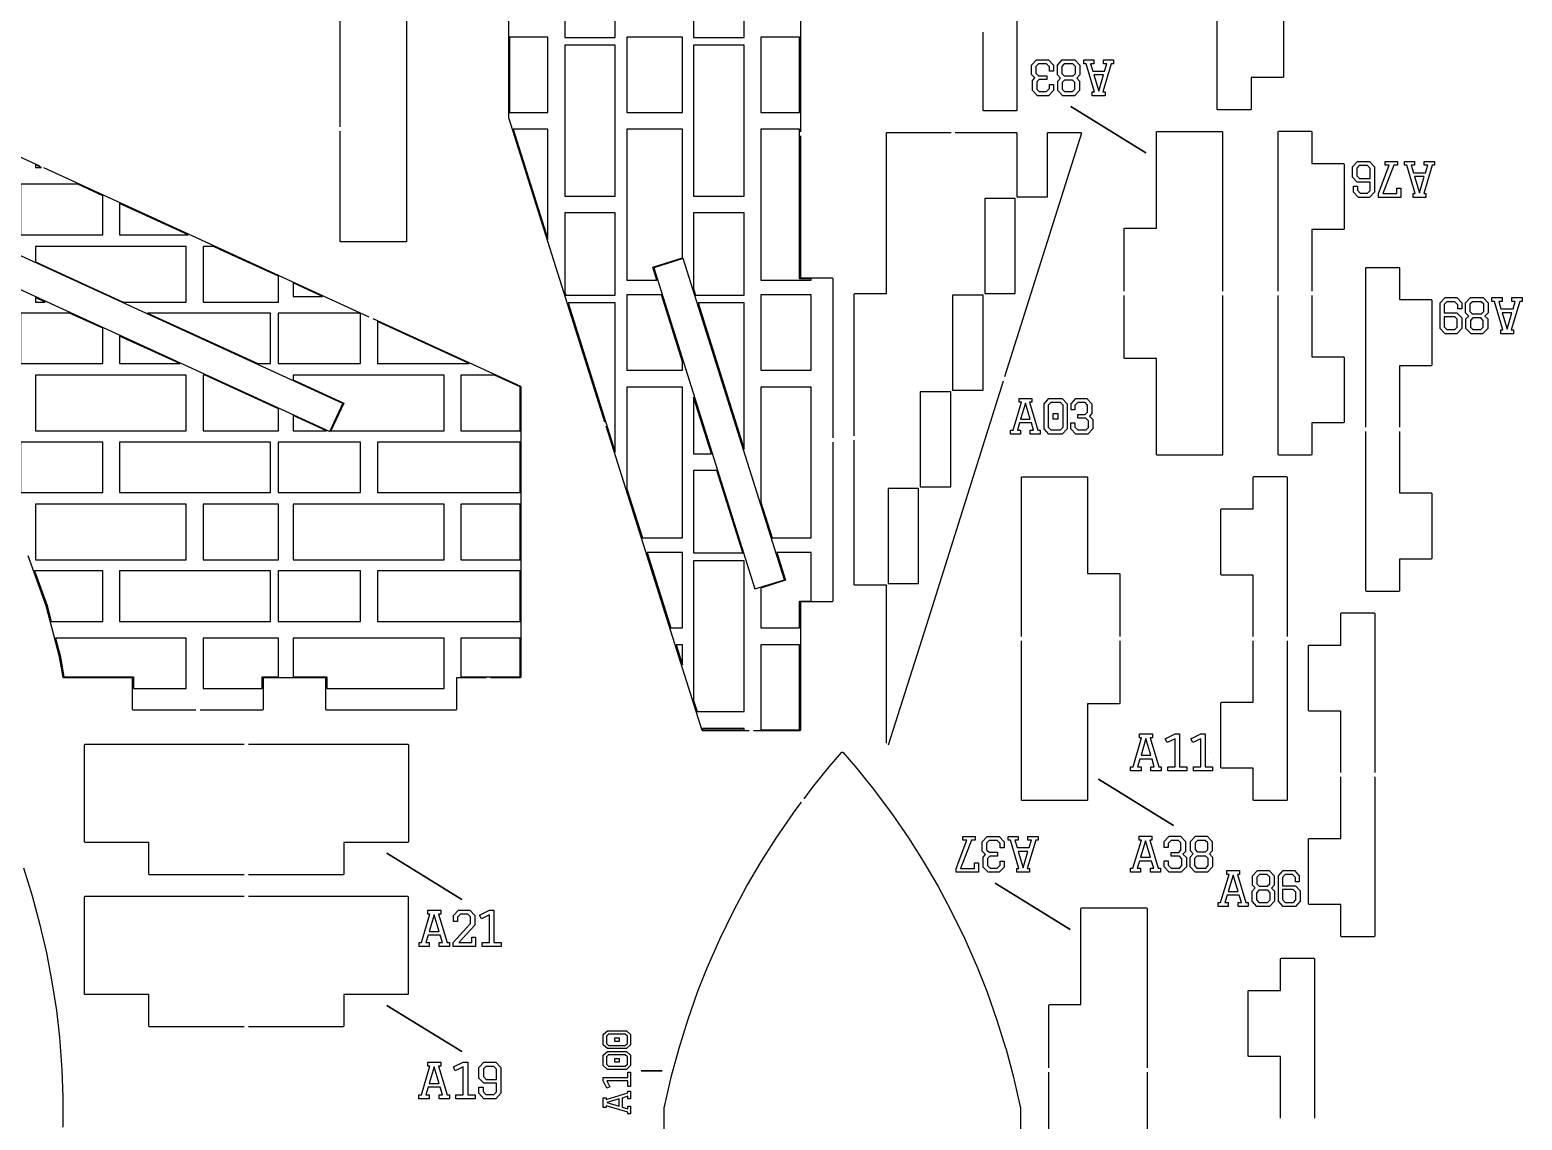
# Model space of a CAD drawing. Header units: metres. Extents: x 0 to 292, y 2 to 599.
# Drawn here: x 147.4 to 286.4, y 219.2 to 320.8 of the extents above; entities that cross this region are included whole.
import ezdxf

# ---------------------------------------------------------------- set-up
doc = ezdxf.new("R2010")
doc.units = ezdxf.units.M

msp = doc.modelspace()

# ---------------------------------------------------------------- linework, layer by layer
at = {"color": 0}
for p, q in [((239.35, 349.09), (239.35, 313.26)), ((182.5, 342.89), (182.5, 301.06)), ((192.03, 312.56), (192.03, 339.38)), ((258, 313.36), (258, 328.19)), ((219.19, 324.5), (219.19, 311.28)), ((264.16, 322.42), (264.16, 316.36)), ((176.34, 311.73), (176.34, 322.01)), ((236.19, 313.26), (236.19, 320.54)), ((131.78, 315.69), (148.32, 308.11)), ((264.11, 316.31), (261.16, 316.31)), ((261.16, 316.31), (261.16, 313.36)), ((264.16, 316.36), (264.11, 316.31)), ((236.24, 313.21), (236.19, 313.26)), ((239.3, 313.21), (236.24, 313.21)), ((239.35, 313.26), (239.3, 313.21)), ((258.05, 313.31), (258, 313.36)), ((261.11, 313.31), (258.05, 313.31)), ((261.16, 313.36), (261.11, 313.31)), ((176.34, 301.06), (176.34, 311.33)), ((200.97, 284.24), (192.03, 312.56)), ((252.34, 311.26), (252.39, 311.31)), ((252.39, 311.31), (258.45, 311.31)), ((258.45, 311.31), (258.5, 311.26)), ((263.66, 311.27), (263.71, 311.32)), ((263.66, 296.44), (263.66, 311.27)), ((263.71, 311.32), (266.77, 311.32)), ((266.77, 311.32), (266.82, 311.27)), ((266.82, 311.27), (266.82, 308.32)), ((219.19, 310.88), (219.19, 297.66)), ((227.19, 311.16), (227.24, 311.21)), ((227.19, 296.21), (227.19, 311.16)), ((227.24, 311.21), (233.21, 311.21)), ((233.61, 311.21), (239.3, 311.21)), ((245.36, 311.14), (238.2, 288.45)), ((239.3, 311.21), (239.35, 311.16)), ((239.35, 311.16), (239.35, 305.21)), ((242.19, 311.16), (242.24, 311.21)), ((242.19, 305.21), (242.19, 311.16)), ((242.24, 311.21), (245.31, 311.21)), ((245.31, 311.21), (245.36, 311.14)), ((252.34, 302.31), (252.34, 311.26)), ((258.5, 311.26), (258.5, 296.43)), ((148.69, 307.94), (165.23, 300.36)), ((266.82, 308.32), (269.77, 308.32)), ((269.77, 308.32), (269.82, 308.27)), ((269.82, 308.27), (269.82, 302.21)), ((236.35, 305.05), (236.35, 296.21)), ((239.19, 305.05), (236.35, 305.05)), ((239.19, 296.21), (239.19, 305.05)), ((239.35, 305.21), (242.19, 305.21)), ((176.57, 285.97), (138.52, 303.41)), ((249.34, 302.26), (249.39, 302.31)), ((249.34, 296.43), (249.34, 302.26)), ((249.39, 302.31), (252.34, 302.31)), ((269.77, 302.16), (266.82, 302.16)), ((266.82, 302.16), (266.82, 296.44)), ((269.82, 302.21), (269.77, 302.16)), ((137.32, 300.8), (175.36, 283.36)), ((165.23, 300.36), (179, 294.05)), ((176.39, 301.01), (176.34, 301.06)), ((182.45, 301.01), (176.39, 301.01)), ((182.5, 301.06), (182.45, 301.01)), ((208.27, 299.46), (205.53, 298.6)), ((217.69, 269.56), (208.27, 299.46)), ((205.53, 298.6), (214.95, 268.7)), ((219.19, 297.66), (222.14, 297.66)), ((222.14, 297.66), (222.19, 297.61)), ((222.19, 297.61), (222.19, 282.78)), ((271.82, 298.59), (271.87, 298.64)), ((271.82, 283.76), (271.82, 298.59)), ((271.87, 298.64), (274.93, 298.64)), ((274.93, 298.64), (274.98, 298.59)), ((274.98, 298.59), (274.98, 295.64)), ((224.19, 296.16), (224.24, 296.21)), ((224.19, 282.97), (224.19, 296.16)), ((224.24, 296.21), (227.19, 296.21)), ((233.35, 296.05), (233.35, 287.21)), ((236.19, 296.05), (233.35, 296.05)), ((236.19, 287.21), (236.19, 296.05)), ((236.35, 296.21), (239.19, 296.21)), ((249.34, 290.2), (249.34, 296.03)), ((258.5, 296.03), (258.5, 281.2)), ((263.66, 281.21), (263.66, 296.04)), ((266.82, 296.04), (266.82, 290.32)), ((274.98, 295.64), (277.93, 295.64)), ((277.93, 295.64), (277.98, 295.59)), ((277.98, 295.59), (277.98, 289.53)), ((179.36, 293.88), (193.13, 287.57)), ((249.39, 290.15), (249.34, 290.2)), ((252.34, 290.15), (249.39, 290.15)), ((252.34, 281.2), (252.34, 290.15)), ((266.82, 290.32), (269.77, 290.32)), ((269.77, 290.32), (269.82, 290.27)), ((269.82, 290.27), (269.82, 284.21)), ((277.93, 289.48), (274.98, 289.48)), ((274.98, 289.48), (274.98, 283.76)), ((277.98, 289.53), (277.93, 289.48)), ((238.07, 288.06), (230.91, 265.37)), ((193.13, 287.57), (193.16, 287.53)), ((193.16, 287.53), (193.16, 260.48)), ((230.35, 287.05), (230.35, 278.21)), ((233.19, 287.05), (230.35, 287.05)), ((233.19, 278.21), (233.19, 287.05)), ((233.35, 287.21), (236.19, 287.21)), ((175.36, 283.36), (176.57, 285.97)), ((210.04, 255.53), (201.1, 283.85)), ((269.77, 284.16), (266.82, 284.16)), ((266.82, 284.16), (266.82, 281.21)), ((269.82, 284.21), (269.77, 284.16)), ((222.19, 282.38), (222.19, 267.55)), ((224.19, 269.1), (224.19, 282.57)), ((271.82, 268.53), (271.82, 283.36)), ((274.98, 283.36), (274.98, 277.64)), ((252.39, 281.15), (252.34, 281.2)), ((258.45, 281.15), (252.39, 281.15)), ((258.5, 281.2), (258.45, 281.15)), ((263.71, 281.16), (263.66, 281.21)), ((266.77, 281.16), (263.71, 281.16)), ((266.82, 281.21), (266.77, 281.16)), ((227.35, 278.05), (227.35, 269.21)), ((230.19, 278.05), (227.35, 278.05)), ((230.19, 269.21), (230.19, 278.05)), ((230.35, 278.21), (233.19, 278.21)), ((239.77, 279.1), (239.82, 279.15)), ((239.77, 264.27), (239.77, 279.1)), ((239.82, 279.15), (245.88, 279.15)), ((245.88, 279.15), (245.93, 279.1)), ((245.93, 279.1), (245.93, 270.15)), ((261.34, 279.11), (261.39, 279.16)), ((261.34, 276.16), (261.34, 279.11)), ((261.39, 279.16), (264.45, 279.16)), ((264.45, 279.16), (264.5, 279.11)), ((264.5, 279.11), (264.5, 264.28)), ((274.98, 277.64), (277.93, 277.64)), ((277.93, 277.64), (277.98, 277.59)), ((277.98, 277.59), (277.98, 271.53)), ((258.34, 276.11), (258.39, 276.16)), ((258.34, 270.05), (258.34, 276.11)), ((258.39, 276.16), (261.34, 276.16)), ((148.96, 267.13), (147.29, 271.78)), ((277.93, 271.48), (274.98, 271.48)), ((274.98, 271.48), (274.98, 268.53)), ((277.98, 271.53), (277.93, 271.48)), ((245.93, 270.15), (248.88, 270.15)), ((248.88, 270.15), (248.93, 270.1)), ((248.93, 270.1), (248.93, 264.27)), ((258.39, 270), (258.34, 270.05)), ((261.34, 270), (258.39, 270)), ((261.34, 264.28), (261.34, 270)), ((214.95, 268.7), (217.69, 269.56)), ((224.24, 269.05), (224.19, 269.1)), ((227.19, 269.05), (224.24, 269.05)), ((227.19, 254.33), (227.19, 269.05)), ((227.35, 269.21), (230.19, 269.21)), ((271.87, 268.48), (271.82, 268.53)), ((274.93, 268.48), (271.87, 268.48)), ((274.98, 268.53), (274.93, 268.48)), ((150.2, 262.37), (148.96, 267.13)), ((222.14, 267.5), (219.19, 267.5)), ((219.19, 267.5), (219.19, 255.55)), ((222.19, 267.55), (222.14, 267.5)), ((269.5, 266.43), (269.55, 266.48)), ((269.5, 263.48), (269.5, 266.43)), ((269.55, 266.48), (272.61, 266.48)), ((272.61, 266.48), (272.66, 266.43)), ((272.66, 266.43), (272.66, 251.6)), ((230.91, 265.37), (227.37, 254.16)), ((239.77, 249.04), (239.77, 263.87)), ((248.93, 263.87), (248.93, 258.04)), ((261.34, 258.16), (261.34, 263.88)), ((264.5, 263.88), (264.5, 249.05)), ((266.5, 263.43), (266.55, 263.48)), ((266.5, 257.37), (266.5, 263.43)), ((266.55, 263.48), (269.5, 263.48)), ((150.52, 260.47), (150.2, 262.37)), ((150.56, 260.43), (150.52, 260.47)), ((157, 260.43), (150.56, 260.43)), ((157, 257.48), (157, 260.43)), ((175, 260.43), (169.16, 260.43)), ((169.16, 260.43), (169.16, 257.48)), ((175, 257.48), (175, 260.43)), ((189.93, 260.43), (187.16, 260.43)), ((187.16, 260.43), (187.16, 257.48)), ((193.11, 260.43), (190.33, 260.43)), ((193.16, 260.48), (193.11, 260.43)), ((157.05, 257.43), (157, 257.48)), ((162.88, 257.43), (157.05, 257.43)), ((169.11, 257.43), (163.28, 257.43)), ((169.16, 257.48), (169.11, 257.43)), ((175.05, 257.43), (175, 257.48)), ((187.11, 257.43), (175.05, 257.43)), ((187.16, 257.48), (187.11, 257.43)), ((248.88, 257.99), (245.93, 257.99)), ((245.93, 257.99), (245.93, 249.04)), ((248.93, 258.04), (248.88, 257.99)), ((258.34, 258.11), (258.39, 258.16)), ((258.34, 252.05), (258.34, 258.11)), ((258.39, 258.16), (261.34, 258.16)), ((266.55, 257.32), (266.5, 257.37)), ((269.5, 257.32), (266.55, 257.32)), ((269.5, 251.6), (269.5, 257.32)), ((210.08, 255.5), (210.04, 255.53)), ((214.41, 255.5), (210.08, 255.5)), ((219.14, 255.5), (214.81, 255.5)), ((219.19, 255.55), (219.14, 255.5)), ((152.52, 254.2), (152.57, 254.25)), ((152.52, 245.14), (152.52, 254.2)), ((152.57, 254.25), (167.4, 254.25)), ((167.8, 254.25), (182.63, 254.25)), ((182.63, 254.25), (182.68, 254.2)), ((182.68, 254.2), (182.68, 245.14)), ((221.87, 252.14), (223.05, 253.5)), ((223.05, 253.5), (223.13, 253.5)), ((223.13, 253.5), (224.31, 252.14)), ((220.31, 250.21), (221.87, 252.14)), ((224.31, 252.14), (225.87, 250.21)), ((258.39, 252), (258.34, 252.05)), ((261.34, 252), (258.39, 252)), ((261.34, 249.05), (261.34, 252)), ((219.53, 249.17), (220.31, 250.21)), ((225.87, 250.21), (227.67, 247.81)), ((269.5, 245.48), (269.5, 251.2)), ((272.66, 251.2), (272.66, 236.37)), ((218.5, 247.81), (219.28, 248.85)), ((239.82, 248.99), (239.77, 249.04)), ((245.88, 248.99), (239.82, 248.99)), ((245.93, 249.04), (245.88, 248.99)), ((261.39, 249), (261.34, 249.05)), ((264.45, 249), (261.39, 249)), ((264.5, 249.05), (264.45, 249)), ((216.93, 245.51), (218.5, 247.8)), ((218.5, 247.8), (218.5, 247.81)), ((227.67, 247.81), (229.24, 245.52)), ((152.57, 245.09), (152.52, 245.14)), ((158.52, 245.09), (152.57, 245.09)), ((158.52, 242.14), (158.52, 245.09)), ((182.63, 245.09), (176.68, 245.09)), ((176.68, 245.09), (176.68, 242.14)), ((182.68, 245.14), (182.63, 245.09)), ((215.56, 243.36), (216.93, 245.51)), ((229.24, 245.52), (229.25, 245.52)), ((229.25, 245.52), (230.62, 243.36)), ((266.5, 245.43), (266.55, 245.48)), ((266.5, 239.37), (266.5, 245.43)), ((266.55, 245.48), (269.5, 245.48)), ((214.18, 241.01), (215.56, 243.36)), ((230.62, 243.36), (232, 241.01)), ((146.83, 242.74), (147.64, 240.14)), ((158.57, 242.09), (158.52, 242.14)), ((167.4, 242.09), (158.57, 242.09)), ((176.63, 242.09), (167.8, 242.09)), ((176.68, 242.14), (176.63, 242.09)), ((212.99, 238.76), (214.18, 241.01)), ((232, 241.01), (233.19, 238.77)), ((147.64, 240.14), (147.65, 240.13)), ((147.65, 240.13), (148.34, 237.56)), ((152.51, 240.04), (152.56, 240.09)), ((152.51, 230.98), (152.51, 240.04)), ((152.56, 240.09), (167.39, 240.09)), ((167.79, 240.09), (182.62, 240.09)), ((182.62, 240.09), (182.67, 240.04)), ((182.67, 240.04), (182.67, 230.98)), ((266.55, 239.32), (266.5, 239.37)), ((269.5, 239.32), (266.55, 239.32)), ((269.5, 236.37), (269.5, 239.32)), ((211.69, 236.1), (212.99, 238.76)), ((233.19, 238.77), (234.48, 236.11)), ((245.31, 238.95), (245.36, 239)), ((245.31, 230), (245.31, 238.95)), ((245.36, 239), (251.42, 239)), ((251.42, 239), (251.47, 238.95)), ((251.47, 238.95), (251.47, 224.12)), ((148.34, 237.56), (148.98, 234.81)), ((269.55, 236.32), (269.5, 236.37)), ((272.61, 236.32), (269.55, 236.32)), ((272.66, 236.37), (272.61, 236.32)), ((210.5, 233.42), (211.69, 236.1)), ((234.48, 236.11), (235.67, 233.42)), ((148.98, 234.81), (149.49, 232.12)), ((263.88, 234.27), (263.93, 234.32)), ((263.88, 231.32), (263.88, 234.27)), ((263.93, 234.32), (266.99, 234.32)), ((266.99, 234.32), (267.04, 234.27)), ((267.04, 234.27), (267.04, 219.44)), ((149.49, 232.12), (149.9, 229.45)), ((209.64, 231.24), (210.5, 233.42)), ((235.67, 233.42), (236.53, 231.24)), ((152.56, 230.93), (152.51, 230.98)), ((158.51, 230.93), (152.56, 230.93)), ((158.51, 227.98), (158.51, 230.93)), ((182.62, 230.93), (176.67, 230.93)), ((176.67, 230.93), (176.67, 227.98)), ((182.67, 230.98), (182.62, 230.93)), ((208.69, 228.55), (209.64, 231.24)), ((236.53, 231.24), (237.48, 228.56)), ((260.88, 231.27), (260.93, 231.32)), ((260.88, 225.21), (260.88, 231.27)), ((260.93, 231.32), (263.88, 231.32)), ((149.9, 229.45), (149.9, 229.44)), ((149.9, 229.44), (150.18, 226.97)), ((242.31, 229.95), (242.36, 230)), ((242.31, 224.12), (242.31, 229.95)), ((242.36, 230), (245.31, 230)), ((158.56, 227.93), (158.51, 227.98)), ((167.39, 227.93), (158.56, 227.93)), ((176.62, 227.93), (167.79, 227.93)), ((176.67, 227.98), (176.62, 227.93)), ((207.88, 225.94), (208.69, 228.55)), ((237.48, 228.56), (238.29, 225.96)), ((150.18, 226.97), (150.41, 223.92)), ((207.19, 223.37), (207.88, 225.94)), ((238.29, 225.96), (238.3, 225.95)), ((238.3, 225.95), (238.99, 223.38)), ((260.93, 225.16), (260.88, 225.21)), ((263.88, 225.16), (260.93, 225.16)), ((263.88, 219.44), (263.88, 225.16)), ((150.41, 223.92), (150.51, 221.39)), ((206.55, 220.62), (207.19, 223.37)), ((238.99, 223.38), (239.63, 220.63)), ((242.31, 217.89), (242.31, 223.72)), ((251.47, 223.72), (251.47, 208.89)), ((150.51, 221.39), (150.51, 218.6)), ((206.51, 220.41), (206.55, 220.62)), ((206.51, 206), (206.51, 220.41)), ((239.63, 220.63), (239.67, 220.42)), ((239.67, 220.42), (239.67, 206.01))]:
    msp.add_line(p, q, dxfattribs=at)
at = {"color": 1}
for p, q in [((240.71, 317.48), (241.17, 317.97)), ((240.71, 316.6), (240.71, 317.48)), ((241.34, 317.59), (241.12, 317.35)), ((241.12, 317.35), (241.12, 316.73)), ((241.17, 317.97), (242.29, 317.97)), ((242.11, 317.59), (241.34, 317.59)), ((242.38, 317.31), (242.11, 317.59)), ((242.29, 317.97), (242.75, 317.48)), ((242.38, 316.92), (242.38, 317.31)), ((242.75, 316.92), (242.38, 316.92)), ((242.75, 317.48), (242.75, 316.92)), ((243.11, 317.48), (243.57, 317.97)), ((243.11, 316.56), (243.11, 317.48)), ((243.75, 317.59), (243.52, 317.35)), ((243.52, 317.35), (243.52, 316.69)), ((243.57, 317.97), (244.74, 317.97)), ((244.56, 317.59), (243.75, 317.59)), ((244.79, 317.35), (244.56, 317.59)), ((244.74, 317.97), (245.2, 317.48)), ((244.79, 316.69), (244.79, 317.35)), ((245.2, 317.48), (245.2, 316.56)), ((245.56, 317.61), (245.56, 317.97)), ((245.56, 317.97), (246.5, 317.97)), ((245.78, 317.61), (245.56, 317.61)), ((246.56, 314.99), (245.78, 317.61)), ((246.5, 317.61), (246.19, 317.61)), ((246.19, 317.61), (246.4, 316.93)), ((246.4, 316.93), (247.51, 316.93)), ((246.5, 317.97), (246.5, 317.61)), ((248.13, 317.61), (247.34, 314.99)), ((247.41, 317.61), (247.41, 317.97)), ((247.41, 317.97), (248.35, 317.97)), ((247.72, 317.61), (247.41, 317.61)), ((247.51, 316.93), (247.72, 317.61)), ((248.35, 317.61), (248.13, 317.61)), ((248.35, 317.97), (248.35, 317.61)), ((241.02, 316.28), (240.71, 316.6)), ((240.79, 316.04), (241.02, 316.28)), ((240.79, 315.12), (240.79, 316.04)), ((241.12, 316.73), (241.36, 316.49)), ((241.41, 316.13), (241.2, 315.91)), ((241.2, 315.91), (241.2, 315.25)), ((241.36, 316.49), (242.12, 316.49)), ((242.12, 316.13), (241.41, 316.13)), ((242.12, 316.49), (242.12, 316.13)), ((242.38, 315.29), (242.38, 315.68)), ((242.38, 315.68), (242.75, 315.68)), ((242.75, 315.68), (242.75, 315.12)), ((243.4, 316.26), (243.11, 316.56)), ((243.15, 315.99), (243.4, 316.26)), ((243.15, 315.12), (243.15, 315.99)), ((243.52, 316.69), (243.73, 316.47)), ((243.78, 316.09), (243.56, 315.86)), ((243.56, 315.86), (243.56, 315.25)), ((243.73, 316.47), (244.58, 316.47)), ((244.53, 316.09), (243.78, 316.09)), ((244.75, 315.86), (244.53, 316.09)), ((244.58, 316.47), (244.79, 316.69)), ((244.75, 315.25), (244.75, 315.86)), ((245.2, 316.56), (244.91, 316.25)), ((244.91, 316.25), (245.16, 315.99)), ((245.16, 315.99), (245.16, 315.12)), ((247.41, 316.57), (246.5, 316.57)), ((246.5, 316.57), (246.96, 315.05)), ((246.96, 315.05), (247.41, 316.57)), ((241.25, 314.63), (240.79, 315.12)), ((241.2, 315.25), (241.43, 315.01)), ((242.29, 314.63), (241.25, 314.63)), ((241.43, 315.01), (242.11, 315.01)), ((242.11, 315.01), (242.38, 315.29)), ((242.75, 315.12), (242.29, 314.63)), ((243.61, 314.63), (243.15, 315.12)), ((243.56, 315.25), (243.79, 315.01)), ((244.7, 314.63), (243.61, 314.63)), ((243.79, 315.01), (244.52, 315.01)), ((244.52, 315.01), (244.75, 315.25)), ((245.16, 315.12), (244.7, 314.63)), ((246.36, 314.99), (246.56, 314.99)), ((246.36, 314.63), (246.36, 314.99)), ((247.55, 314.63), (246.36, 314.63)), ((247.34, 314.99), (247.55, 314.99)), ((247.55, 314.99), (247.55, 314.63)), ((251.34, 309.31), (244.35, 313.63)), ((244.35, 313.63), (251.34, 309.31)), ((270.59, 308.01), (271.05, 308.5)), ((271.05, 308.5), (272.18, 308.5)), ((272.18, 308.5), (272.64, 308.01)), ((273.64, 308.15), (273.64, 308.5)), ((273.64, 308.5), (274.77, 308.5)), ((274.77, 308.5), (274.77, 308.15)), ((275.43, 308.15), (275.43, 308.5)), ((275.43, 308.5), (276.38, 308.5)), ((276.38, 308.5), (276.38, 308.15)), ((277.28, 308.15), (277.28, 308.5)), ((277.28, 308.5), (278.23, 308.5)), ((278.23, 308.5), (278.23, 308.15)), ((270.59, 307.04), (270.59, 308.01)), ((271.22, 308.12), (271, 307.88)), ((271, 307.88), (271, 307.17)), ((271, 307.17), (271.24, 306.93)), ((272, 308.12), (271.22, 308.12)), ((272.25, 307.86), (272, 308.12)), ((272.25, 306.93), (272.25, 307.86)), ((272.64, 308.01), (272.64, 305.65)), ((273, 305.51), (274.01, 308.15)), ((274.43, 308.15), (273.42, 305.51)), ((274.01, 308.15), (273.64, 308.15)), ((274.77, 308.15), (274.43, 308.15)), ((275.66, 308.15), (275.43, 308.15)), ((276.44, 305.51), (275.66, 308.15)), ((276.38, 308.15), (276.07, 308.15)), ((276.07, 308.15), (276.27, 307.46)), ((276.27, 307.46), (277.39, 307.46)), ((277.28, 307.1), (276.38, 307.1)), ((276.38, 307.1), (276.83, 305.58)), ((276.83, 305.58), (277.28, 307.1)), ((278.01, 308.15), (277.22, 305.51)), ((277.6, 308.15), (277.28, 308.15)), ((277.39, 307.46), (277.6, 308.15)), ((278.23, 308.15), (278.01, 308.15)), ((271.04, 306.57), (270.59, 307.04)), ((270.68, 305.65), (270.68, 306.21)), ((270.68, 306.21), (271.05, 306.21)), ((270.82, 306.83), (270.82, 306.83)), ((270.82, 306.83), (270.82, 306.83)), ((272.25, 306.57), (271.04, 306.57)), ((271.05, 306.21), (271.05, 305.82)), ((271.05, 305.82), (271.31, 305.54)), ((271.24, 306.93), (272.25, 306.93)), ((272, 305.54), (272.25, 305.8)), ((272.25, 305.8), (272.25, 306.57)), ((274.72, 305.51), (274.72, 306.03)), ((274.72, 306.03), (275.08, 306.03)), ((275.08, 306.03), (275.08, 305.16)), ((271.14, 305.16), (270.68, 305.65)), ((272.18, 305.16), (271.14, 305.16)), ((271.31, 305.54), (272, 305.54)), ((272.64, 305.65), (272.18, 305.16)), ((273, 305.16), (273, 305.51)), ((275.08, 305.16), (273, 305.16)), ((273.42, 305.51), (274.72, 305.51)), ((276.24, 305.51), (276.44, 305.51)), ((276.24, 305.16), (276.24, 305.51)), ((277.43, 305.16), (276.24, 305.16)), ((277.22, 305.51), (277.43, 305.51)), ((277.43, 305.51), (277.43, 305.16)), ((278.75, 295.34), (279.21, 295.83)), ((278.75, 292.96), (278.75, 295.34)), ((279.39, 295.44), (279.14, 295.18)), ((279.14, 295.18), (279.14, 294.41)), ((279.21, 295.83), (280.3, 295.83)), ((280.12, 295.44), (279.39, 295.44)), ((280.39, 295.17), (280.12, 295.44)), ((280.3, 295.83), (280.76, 295.34)), ((280.39, 294.77), (280.39, 295.17)), ((280.76, 294.77), (280.39, 294.77)), ((280.76, 295.34), (280.76, 294.77)), ((281.12, 295.34), (281.59, 295.83)), ((281.12, 294.41), (281.12, 295.34)), ((281.76, 295.44), (281.53, 295.21)), ((281.53, 295.21), (281.53, 294.54)), ((281.59, 295.83), (282.76, 295.83)), ((282.58, 295.44), (281.76, 295.44)), ((282.81, 295.21), (282.58, 295.44)), ((282.76, 295.83), (283.22, 295.34)), ((282.81, 294.54), (282.81, 295.21)), ((283.22, 295.34), (283.22, 294.41)), ((283.58, 295.47), (283.58, 295.83)), ((283.58, 295.83), (284.53, 295.83)), ((283.81, 295.47), (283.58, 295.47)), ((284.59, 292.83), (283.81, 295.47)), ((284.53, 295.47), (284.22, 295.47)), ((284.22, 295.47), (284.42, 294.78)), ((284.42, 294.78), (285.55, 294.78)), ((284.53, 295.83), (284.53, 295.47)), ((286.17, 295.47), (285.38, 292.83)), ((285.44, 295.47), (285.44, 295.83)), ((285.44, 295.83), (286.39, 295.83)), ((285.75, 295.47), (285.44, 295.47)), ((285.55, 294.78), (285.75, 295.47)), ((286.39, 295.47), (286.17, 295.47)), ((286.39, 295.83), (286.39, 295.47)), ((278.98, 294.15), (278.98, 294.15)), ((278.98, 294.15), (278.98, 294.15)), ((279.14, 294.41), (280.31, 294.41)), ((280.11, 294.05), (279.14, 294.05)), ((279.14, 294.05), (279.14, 293.12)), ((280.35, 293.81), (280.11, 294.05)), ((280.31, 294.41), (280.76, 293.94)), ((280.35, 293.09), (280.35, 293.81)), ((280.76, 293.94), (280.76, 292.96)), ((281.41, 294.11), (281.12, 294.41)), ((281.16, 293.84), (281.41, 294.11)), ((281.16, 292.96), (281.16, 293.84)), ((281.53, 294.54), (281.75, 294.32)), ((281.79, 293.94), (281.57, 293.71)), ((281.57, 293.71), (281.57, 293.09)), ((281.75, 294.32), (282.6, 294.32)), ((282.55, 293.94), (281.79, 293.94)), ((282.77, 293.71), (282.55, 293.94)), ((282.6, 294.32), (282.81, 294.54)), ((282.77, 293.09), (282.77, 293.71)), ((283.22, 294.41), (282.93, 294.1)), ((282.93, 294.1), (283.18, 293.84)), ((283.18, 293.84), (283.18, 292.96)), ((285.44, 294.42), (284.53, 294.42)), ((284.53, 294.42), (284.99, 292.9)), ((284.99, 292.9), (285.44, 294.42)), ((279.21, 292.47), (278.75, 292.96)), ((279.14, 293.12), (279.39, 292.86)), ((280.3, 292.47), (279.21, 292.47)), ((279.39, 292.86), (280.12, 292.86)), ((280.12, 292.86), (280.35, 293.09)), ((280.76, 292.96), (280.3, 292.47)), ((281.63, 292.47), (281.16, 292.96)), ((281.57, 293.09), (281.81, 292.86)), ((282.71, 292.47), (281.63, 292.47)), ((281.81, 292.86), (282.54, 292.86)), ((282.54, 292.86), (282.77, 293.09)), ((283.18, 292.96), (282.71, 292.47)), ((284.39, 292.83), (284.59, 292.83)), ((284.39, 292.47), (284.39, 292.83)), ((285.58, 292.47), (284.39, 292.47)), ((285.38, 292.83), (285.58, 292.83)), ((285.58, 292.83), (285.58, 292.47)), ((239.55, 286.08), (239.55, 286.43)), ((239.55, 286.43), (240.73, 286.43)), ((240.73, 286.43), (240.73, 286.08)), ((241.87, 285.95), (242.33, 286.43)), ((242.33, 286.43), (243.57, 286.43)), ((243.57, 286.43), (244.03, 285.95)), ((244.39, 285.95), (244.84, 286.43)), ((244.84, 286.43), (245.87, 286.43)), ((245.87, 286.43), (246.32, 285.95)), ((238.98, 283.48), (239.76, 286.08)), ((239.76, 286.08), (239.55, 286.08)), ((240.14, 286.01), (239.69, 284.51)), ((240.59, 284.51), (240.14, 286.01)), ((240.73, 286.08), (240.53, 286.08)), ((240.53, 286.08), (241.3, 283.48)), ((241.87, 283.61), (241.87, 285.95)), ((242.51, 286.05), (242.26, 285.8)), ((242.26, 285.8), (242.26, 283.76)), ((243.4, 286.05), (242.51, 286.05)), ((242.73, 284.52), (242.73, 285.04)), ((242.73, 285.04), (243.17, 285.04)), ((243.17, 285.04), (243.17, 284.52)), ((243.65, 285.8), (243.4, 286.05)), ((243.65, 283.76), (243.65, 285.8)), ((244.03, 285.95), (244.03, 283.61)), ((244.39, 285.39), (244.39, 285.95)), ((244.75, 285.39), (244.39, 285.39)), ((245.02, 286.05), (244.75, 285.78)), ((244.75, 285.78), (244.75, 285.39)), ((245.01, 284.6), (245.01, 284.95)), ((245.01, 284.95), (245.71, 284.95)), ((245.69, 286.05), (245.02, 286.05)), ((245.92, 285.82), (245.69, 286.05)), ((245.71, 284.95), (245.92, 285.16)), ((245.92, 285.16), (245.92, 285.82)), ((246.32, 285.04), (246.1, 284.8)), ((246.32, 285.95), (246.32, 285.04)), ((238.04, 284.78), (238.04, 284.78)), ((238.04, 284.78), (238.04, 284.78)), ((238.76, 283.13), (238.76, 283.48)), ((238.76, 283.48), (238.98, 283.48)), ((239.59, 284.16), (239.39, 283.48)), ((239.39, 283.48), (239.69, 283.48)), ((240.69, 284.16), (239.59, 284.16)), ((239.69, 284.51), (240.59, 284.51)), ((239.69, 283.48), (239.69, 283.13)), ((240.59, 283.13), (240.59, 283.48)), ((240.59, 283.48), (240.9, 283.48)), ((240.9, 283.48), (240.69, 284.16)), ((241.3, 283.48), (241.52, 283.48)), ((241.52, 283.48), (241.52, 283.13)), ((242.33, 283.13), (241.87, 283.61)), ((242.26, 283.76), (242.5, 283.51)), ((242.5, 283.51), (243.4, 283.51)), ((243.17, 284.52), (242.73, 284.52)), ((243.4, 283.51), (243.65, 283.76)), ((244.03, 283.61), (243.57, 283.13)), ((244.38, 283.61), (244.38, 284.17)), ((244.38, 284.17), (244.75, 284.17)), ((244.84, 283.13), (244.38, 283.61)), ((244.75, 284.17), (244.75, 283.78)), ((244.75, 283.78), (245.02, 283.51)), ((245.76, 284.6), (245.01, 284.6)), ((245.02, 283.51), (245.78, 283.51)), ((246, 284.35), (245.76, 284.6)), ((245.78, 283.51), (246, 283.74)), ((246.41, 283.61), (245.95, 283.13)), ((246, 283.74), (246, 284.35)), ((246.1, 284.8), (246.41, 284.48)), ((246.41, 284.48), (246.41, 283.61)), ((239.69, 283.13), (238.76, 283.13)), ((241.52, 283.13), (240.59, 283.13)), ((243.57, 283.13), (242.33, 283.13)), ((245.95, 283.13), (244.84, 283.13)), ((250.16, 252.15), (250.96, 254.83)), ((250.75, 254.83), (250.75, 255.2)), ((250.75, 255.2), (251.97, 255.2)), ((250.96, 254.83), (250.75, 254.83)), ((251.36, 254.77), (250.9, 253.21)), ((251.82, 253.21), (251.36, 254.77)), ((251.97, 254.83), (251.76, 254.83)), ((251.76, 254.83), (252.56, 252.15)), ((251.97, 255.2), (251.97, 254.83)), ((253.15, 254.74), (254.07, 255.2)), ((253.33, 254.39), (253.15, 254.74)), ((254.07, 254.76), (253.33, 254.39)), ((254.07, 255.2), (254.49, 255.2)), ((254.07, 252.15), (254.07, 254.76)), ((254.49, 255.2), (254.49, 252.15)), ((255.54, 254.74), (256.46, 255.2)), ((255.72, 254.39), (255.54, 254.74)), ((256.46, 254.76), (255.72, 254.39)), ((256.46, 255.2), (256.88, 255.2)), ((256.46, 252.15), (256.46, 254.76)), ((256.88, 255.2), (256.88, 252.15)), ((250.9, 253.21), (251.82, 253.21)), ((257.34, 253.49), (257.34, 253.49)), ((257.34, 253.49), (257.34, 253.49)), ((249.93, 251.78), (249.93, 252.15)), ((249.93, 252.15), (250.16, 252.15)), ((250.9, 251.78), (249.93, 251.78)), ((250.79, 252.85), (250.58, 252.15)), ((250.58, 252.15), (250.9, 252.15)), ((251.93, 252.85), (250.79, 252.85)), ((250.9, 252.15), (250.9, 251.78)), ((251.82, 251.78), (251.82, 252.15)), ((251.82, 252.15), (252.14, 252.15)), ((252.79, 251.78), (251.82, 251.78)), ((252.14, 252.15), (251.93, 252.85)), ((252.56, 252.15), (252.79, 252.15)), ((252.79, 252.15), (252.79, 251.78)), ((253.39, 251.78), (253.39, 252.15)), ((253.39, 252.15), (254.07, 252.15)), ((255.18, 251.78), (253.39, 251.78)), ((254.49, 252.15), (255.18, 252.15)), ((255.18, 252.15), (255.18, 251.78)), ((255.78, 251.78), (255.78, 252.15)), ((255.78, 252.15), (256.46, 252.15)), ((257.57, 251.78), (255.78, 251.78)), ((256.88, 252.15), (257.57, 252.15)), ((257.57, 252.15), (257.57, 251.78)), ((246.93, 250.99), (253.92, 246.67)), ((253.92, 246.67), (246.93, 250.99)), ((233.68, 242.67), (234.69, 245.31)), ((235.11, 245.31), (234.1, 242.67)), ((234.32, 245.31), (234.32, 245.66)), ((234.32, 245.66), (235.45, 245.66)), ((234.69, 245.31), (234.32, 245.31)), ((235.45, 245.31), (235.11, 245.31)), ((235.45, 245.66), (235.45, 245.31)), ((236.11, 245.17), (236.58, 245.66)), ((236.11, 244.29), (236.11, 245.17)), ((236.75, 245.28), (236.52, 245.04)), ((236.52, 245.04), (236.52, 244.42)), ((236.58, 245.66), (237.7, 245.66)), ((237.52, 245.28), (236.75, 245.28)), ((237.8, 245), (237.52, 245.28)), ((237.7, 245.66), (238.17, 245.17)), ((237.8, 244.61), (237.8, 245)), ((238.17, 244.61), (237.8, 244.61)), ((238.17, 245.17), (238.17, 244.61)), ((238.52, 245.31), (238.52, 245.66)), ((238.52, 245.66), (239.47, 245.66)), ((238.75, 245.31), (238.52, 245.31)), ((239.53, 242.67), (238.75, 245.31)), ((239.47, 245.31), (239.16, 245.31)), ((239.16, 245.31), (239.36, 244.62)), ((239.36, 244.62), (240.48, 244.62)), ((239.47, 245.66), (239.47, 245.31)), ((241.1, 245.31), (240.31, 242.67)), ((240.37, 245.31), (240.37, 245.66)), ((240.37, 245.66), (241.32, 245.66)), ((240.69, 245.31), (240.37, 245.31)), ((240.48, 244.62), (240.69, 245.31)), ((241.32, 245.31), (241.1, 245.31)), ((241.32, 245.66), (241.32, 245.31)), ((250.14, 242.69), (250.93, 245.31)), ((250.72, 245.31), (250.72, 245.67)), ((250.72, 245.67), (251.91, 245.67)), ((250.93, 245.31), (250.72, 245.31)), ((251.31, 245.25), (250.86, 243.73)), ((251.77, 243.73), (251.31, 245.25)), ((251.91, 245.31), (251.71, 245.31)), ((251.71, 245.31), (252.49, 242.69)), ((251.91, 245.67), (251.91, 245.31)), ((253.07, 245.18), (253.53, 245.67)), ((253.07, 244.62), (253.07, 245.18)), ((253.44, 244.62), (253.07, 244.62)), ((253.71, 245.29), (253.44, 245.01)), ((253.44, 245.01), (253.44, 244.62)), ((253.53, 245.67), (254.57, 245.67)), ((254.39, 245.29), (253.71, 245.29)), ((254.62, 245.05), (254.39, 245.29)), ((254.57, 245.67), (255.03, 245.18)), ((254.62, 244.39), (254.62, 245.05)), ((255.03, 245.18), (255.03, 244.26)), ((255.52, 245.18), (255.98, 245.67)), ((255.52, 244.31), (255.52, 245.18)), ((256.16, 245.29), (255.93, 245.05)), ((255.93, 245.05), (255.93, 244.44)), ((255.98, 245.67), (257.06, 245.67)), ((256.88, 245.29), (256.16, 245.29)), ((257.11, 245.05), (256.88, 245.29)), ((257.06, 245.67), (257.52, 245.18)), ((257.11, 244.44), (257.11, 245.05)), ((257.52, 245.18), (257.52, 244.31)), ((180.68, 244.09), (187.67, 239.79)), ((187.67, 239.79), (180.68, 244.09)), ((235.4, 242.67), (235.4, 243.19)), ((235.4, 243.19), (235.76, 243.19)), ((235.76, 243.19), (235.76, 242.32)), ((236.43, 243.97), (236.11, 244.29)), ((236.2, 243.73), (236.43, 243.97)), ((236.2, 242.81), (236.2, 243.73)), ((236.52, 244.42), (236.76, 244.18)), ((236.82, 243.82), (236.61, 243.6)), ((236.61, 243.6), (236.61, 242.94)), ((236.76, 244.18), (237.53, 244.18)), ((237.53, 243.82), (236.82, 243.82)), ((237.53, 244.18), (237.53, 243.82)), ((237.79, 242.98), (237.79, 243.37)), ((237.79, 243.37), (238.16, 243.37)), ((238.16, 243.37), (238.16, 242.81)), ((240.37, 244.26), (239.47, 244.26)), ((239.47, 244.26), (239.92, 242.74)), ((239.92, 242.74), (240.37, 244.26)), ((250.76, 243.37), (250.55, 242.69)), ((251.87, 243.37), (250.76, 243.37)), ((250.86, 243.73), (251.77, 243.73)), ((252.08, 242.69), (251.87, 243.37)), ((253.07, 242.82), (253.07, 243.38)), ((253.07, 243.38), (253.44, 243.38)), ((253.44, 243.38), (253.44, 242.99)), ((253.7, 243.81), (253.7, 244.17)), ((253.7, 244.17), (254.41, 244.17)), ((254.47, 243.81), (253.7, 243.81)), ((254.41, 244.17), (254.62, 244.39)), ((254.71, 243.57), (254.47, 243.81)), ((254.71, 242.95), (254.71, 243.57)), ((255.03, 244.26), (254.8, 244.02)), ((254.8, 244.02), (255.12, 243.7)), ((255.12, 243.7), (255.12, 242.82)), ((255.47, 243.74), (255.76, 244.05)), ((255.47, 242.82), (255.47, 243.74)), ((255.76, 244.05), (255.52, 244.31)), ((256.09, 243.83), (255.88, 243.61)), ((255.88, 243.61), (255.88, 242.95)), ((255.93, 244.44), (256.14, 244.21)), ((256.94, 243.83), (256.09, 243.83)), ((256.14, 244.21), (256.9, 244.21)), ((256.9, 244.21), (257.11, 244.44)), ((257.15, 243.61), (256.94, 243.83)), ((257.15, 242.95), (257.15, 243.61)), ((257.52, 244.31), (257.27, 244.04)), ((257.27, 244.04), (257.56, 243.74)), ((257.56, 243.74), (257.56, 242.82)), ((233.68, 242.32), (233.68, 242.67)), ((235.76, 242.32), (233.68, 242.32)), ((234.1, 242.67), (235.4, 242.67)), ((236.66, 242.32), (236.2, 242.81)), ((236.61, 242.94), (236.84, 242.7)), ((237.7, 242.32), (236.66, 242.32)), ((236.84, 242.7), (237.52, 242.7)), ((237.52, 242.7), (237.79, 242.98)), ((238.16, 242.81), (237.7, 242.32)), ((239.33, 242.67), (239.53, 242.67)), ((239.33, 242.32), (239.33, 242.67)), ((240.52, 242.32), (239.33, 242.32)), ((240.31, 242.67), (240.52, 242.67)), ((240.52, 242.67), (240.52, 242.32)), ((249.92, 242.33), (249.92, 242.69)), ((249.92, 242.69), (250.14, 242.69)), ((250.86, 242.33), (249.92, 242.33)), ((250.55, 242.69), (250.86, 242.69)), ((250.86, 242.69), (250.86, 242.33)), ((251.77, 242.33), (251.77, 242.69)), ((251.77, 242.69), (252.08, 242.69)), ((252.71, 242.33), (251.77, 242.33)), ((252.49, 242.69), (252.71, 242.69)), ((252.71, 242.69), (252.71, 242.33)), ((253.53, 242.33), (253.07, 242.82)), ((253.44, 242.99), (253.71, 242.71)), ((254.65, 242.33), (253.53, 242.33)), ((253.71, 242.71), (254.48, 242.71)), ((254.48, 242.71), (254.71, 242.95)), ((255.12, 242.82), (254.65, 242.33)), ((255.93, 242.33), (255.47, 242.82)), ((255.88, 242.95), (256.11, 242.71)), ((257.1, 242.33), (255.93, 242.33)), ((256.11, 242.71), (256.93, 242.71)), ((256.93, 242.71), (257.15, 242.95)), ((257.56, 242.82), (257.1, 242.33)), ((258.31, 239.5), (259.1, 242.12)), ((258.89, 242.12), (258.89, 242.48)), ((258.89, 242.48), (260.08, 242.48)), ((259.1, 242.12), (258.89, 242.12)), ((259.48, 242.06), (259.03, 240.54)), ((259.94, 240.54), (259.48, 242.06)), ((260.08, 242.12), (259.88, 242.12)), ((259.88, 242.12), (260.66, 239.5)), ((260.08, 242.48), (260.08, 242.12)), ((261.28, 241.99), (261.74, 242.48)), ((261.28, 241.12), (261.28, 241.99)), ((261.92, 242.1), (261.69, 241.86)), ((261.69, 241.86), (261.69, 241.25)), ((261.74, 242.48), (262.83, 242.48)), ((262.65, 242.1), (261.92, 242.1)), ((262.88, 241.86), (262.65, 242.1)), ((262.83, 242.48), (263.29, 241.99)), ((262.88, 241.25), (262.88, 241.86)), ((263.29, 241.99), (263.29, 241.12)), ((263.69, 241.99), (264.15, 242.48)), ((263.69, 239.63), (263.69, 241.99)), ((264.33, 242.1), (264.07, 241.84)), ((264.07, 241.84), (264.07, 241.07)), ((264.15, 242.48), (265.18, 242.48)), ((265.01, 242.1), (264.33, 242.1)), ((265.28, 241.82), (265.01, 242.1)), ((265.18, 242.48), (265.64, 241.99)), ((265.28, 241.43), (265.28, 241.82)), ((265.64, 241.99), (265.64, 241.43)), ((244.31, 237), (237.32, 241.32)), ((237.32, 241.32), (244.31, 237)), ((259.03, 240.54), (259.94, 240.54)), ((261.24, 240.55), (261.53, 240.86)), ((261.24, 239.63), (261.24, 240.55)), ((261.53, 240.86), (261.28, 241.12)), ((261.86, 240.64), (261.65, 240.42)), ((261.65, 240.42), (261.65, 239.76)), ((261.69, 241.25), (261.91, 241.02)), ((262.71, 240.64), (261.86, 240.64)), ((261.91, 241.02), (262.66, 241.02)), ((262.66, 241.02), (262.88, 241.25)), ((262.92, 240.42), (262.71, 240.64)), ((262.92, 239.76), (262.92, 240.42)), ((263.29, 241.12), (263.04, 240.85)), ((263.04, 240.85), (263.33, 240.55)), ((263.33, 240.55), (263.33, 239.63)), ((264.07, 241.07), (265.28, 241.07)), ((264.07, 240.71), (264.07, 239.78)), ((265.08, 240.71), (264.07, 240.71)), ((265.32, 240.47), (265.08, 240.71)), ((265.64, 241.43), (265.28, 241.43)), ((265.28, 241.07), (265.73, 240.6)), ((265.32, 239.76), (265.32, 240.47)), ((265.5, 240.81), (265.5, 240.81)), ((265.5, 240.81), (265.5, 240.81)), ((265.73, 240.6), (265.73, 239.63)), ((258.09, 239.14), (258.09, 239.5)), ((258.09, 239.5), (258.31, 239.5)), ((259.03, 239.14), (258.09, 239.14)), ((258.93, 240.18), (258.72, 239.5)), ((258.72, 239.5), (259.03, 239.5)), ((260.04, 240.18), (258.93, 240.18)), ((259.03, 239.5), (259.03, 239.14)), ((259.94, 239.14), (259.94, 239.5)), ((259.94, 239.5), (260.25, 239.5)), ((260.88, 239.14), (259.94, 239.14)), ((260.25, 239.5), (260.04, 240.18)), ((260.66, 239.5), (260.88, 239.5)), ((260.88, 239.5), (260.88, 239.14)), ((261.7, 239.14), (261.24, 239.63)), ((261.65, 239.76), (261.88, 239.52)), ((262.87, 239.14), (261.7, 239.14)), ((261.88, 239.52), (262.69, 239.52)), ((262.69, 239.52), (262.92, 239.76)), ((263.33, 239.63), (262.87, 239.14)), ((264.15, 239.14), (263.69, 239.63)), ((264.07, 239.78), (264.33, 239.52)), ((265.27, 239.14), (264.15, 239.14)), ((264.33, 239.52), (265.1, 239.52)), ((265.1, 239.52), (265.32, 239.76)), ((265.73, 239.63), (265.27, 239.14)), ((183.9, 235.77), (184.69, 238.43)), ((184.48, 238.43), (184.48, 238.79)), ((184.48, 238.79), (185.69, 238.79)), ((184.69, 238.43), (184.48, 238.43)), ((185.08, 238.36), (184.63, 236.82)), ((185.54, 236.82), (185.08, 238.36)), ((185.69, 238.43), (185.48, 238.43)), ((185.48, 238.43), (186.28, 235.77)), ((185.69, 238.79), (185.69, 238.43)), ((186.89, 238.3), (187.36, 238.79)), ((186.89, 237.73), (186.89, 238.3)), ((187.26, 237.73), (186.89, 237.73)), ((187.53, 238.41), (187.26, 238.13)), ((187.26, 238.13), (187.26, 237.73)), ((187.36, 238.79), (188.4, 238.79)), ((188.22, 238.41), (187.53, 238.41)), ((188.46, 238.17), (188.22, 238.41)), ((188.4, 238.79), (188.87, 238.3)), ((188.46, 237.54), (188.46, 238.17)), ((188.87, 238.3), (188.87, 237.41)), ((189.3, 238.34), (190.22, 238.79)), ((189.48, 237.99), (189.3, 238.34)), ((190.22, 238.36), (189.48, 237.99)), ((190.22, 238.79), (190.63, 238.79)), ((190.22, 235.77), (190.22, 238.36)), ((190.63, 238.79), (190.63, 235.77)), ((184.52, 236.46), (184.31, 235.77)), ((185.65, 236.46), (184.52, 236.46)), ((184.63, 236.82), (185.54, 236.82)), ((185.86, 235.77), (185.65, 236.46)), ((186.86, 235.77), (188.46, 237.54)), ((188.87, 237.41), (187.37, 235.77)), ((188.58, 235.77), (188.58, 236.29)), ((188.58, 236.29), (188.94, 236.29)), ((188.94, 236.29), (188.94, 235.41)), ((183.67, 235.41), (183.67, 235.77)), ((183.67, 235.77), (183.9, 235.77)), ((184.63, 235.41), (183.67, 235.41)), ((184.31, 235.77), (184.63, 235.77)), ((184.63, 235.77), (184.63, 235.41)), ((185.54, 235.41), (185.54, 235.77)), ((185.54, 235.77), (185.86, 235.77)), ((186.5, 235.41), (185.54, 235.41)), ((186.28, 235.77), (186.5, 235.77)), ((186.5, 235.77), (186.5, 235.41)), ((186.86, 235.41), (186.86, 235.77)), ((188.94, 235.41), (186.86, 235.41)), ((187.37, 235.77), (188.58, 235.77)), ((189.54, 235.41), (189.54, 235.77)), ((189.54, 235.77), (190.22, 235.77)), ((191.31, 235.41), (189.54, 235.41)), ((190.63, 235.77), (191.31, 235.77)), ((191.31, 235.77), (191.31, 235.41)), ((180.67, 229.93), (187.66, 225.64)), ((187.66, 225.64), (180.67, 229.93)), ((200.83, 227.2), (201.21, 227.55)), ((200.83, 226.25), (200.83, 227.2)), ((201.32, 227.26), (201.12, 227.07)), ((201.12, 227.07), (201.12, 226.38)), ((201.21, 227.55), (202.99, 227.55)), ((202.88, 227.26), (201.32, 227.26)), ((201.9, 226.55), (201.9, 226.89)), ((201.9, 226.89), (202.3, 226.89)), ((202.3, 226.55), (201.9, 226.55)), ((202.3, 226.89), (202.3, 226.55)), ((203.08, 227.06), (202.88, 227.26)), ((202.99, 227.55), (203.37, 227.2)), ((203.08, 226.38), (203.08, 227.06)), ((203.37, 227.2), (203.37, 226.25)), ((201.21, 225.9), (200.83, 226.25)), ((200.83, 225.28), (201.21, 225.63)), ((200.83, 224.32), (200.83, 225.28)), ((201.12, 226.38), (201.32, 226.19)), ((201.32, 225.33), (201.12, 225.14)), ((201.12, 225.14), (201.12, 224.46)), ((202.99, 225.9), (201.21, 225.9)), ((201.21, 225.63), (202.99, 225.63)), ((201.32, 226.19), (202.88, 226.19)), ((202.88, 225.33), (201.32, 225.33)), ((202.88, 226.19), (203.08, 226.38)), ((203.08, 225.14), (202.88, 225.33)), ((203.37, 226.25), (202.99, 225.9)), ((202.99, 225.63), (203.37, 225.28)), ((203.08, 224.46), (203.08, 225.14)), ((203.37, 225.28), (203.37, 224.32)), ((183.89, 221.6), (184.69, 224.28)), ((184.48, 224.28), (184.48, 224.64)), ((184.48, 224.64), (185.69, 224.64)), ((184.69, 224.28), (184.48, 224.28)), ((185.08, 224.21), (184.62, 222.66)), ((185.55, 222.66), (185.08, 224.21)), ((185.69, 224.28), (185.48, 224.28)), ((185.48, 224.28), (186.28, 221.6)), ((185.69, 224.64), (185.69, 224.28)), ((186.87, 224.19), (187.79, 224.64)), ((187.05, 223.83), (186.87, 224.19)), ((187.79, 224.2), (187.05, 223.83)), ((187.79, 224.64), (188.21, 224.64)), ((187.79, 221.6), (187.79, 224.2)), ((188.21, 224.64), (188.21, 221.6)), ((189.25, 224.14), (189.72, 224.64)), ((189.25, 223.16), (189.25, 224.14)), ((189.9, 224.25), (189.67, 224.01)), ((189.67, 224.01), (189.67, 223.29)), ((189.72, 224.64), (190.82, 224.64)), ((190.64, 224.25), (189.9, 224.25)), ((190.9, 223.99), (190.64, 224.25)), ((190.82, 224.64), (191.3, 224.14)), ((190.9, 223.04), (190.9, 223.99)), ((191.3, 224.14), (191.3, 221.74)), ((201.21, 223.97), (200.83, 224.32)), ((201.12, 224.46), (201.32, 224.27)), ((202.99, 223.97), (201.21, 223.97)), ((201.32, 224.27), (202.88, 224.27)), ((201.9, 224.63), (201.9, 224.97)), ((201.9, 224.97), (202.3, 224.97)), ((202.3, 224.63), (201.9, 224.63)), ((202.3, 224.97), (202.3, 224.63)), ((202.88, 224.27), (203.08, 224.46)), ((203.37, 224.32), (202.99, 223.97)), ((206.31, 223.82), (204.37, 223.82)), ((204.37, 223.82), (206.31, 223.82)), ((184.62, 222.66), (185.55, 222.66)), ((189.71, 222.68), (189.25, 223.16)), ((189.67, 223.29), (189.92, 223.04)), ((190.9, 222.68), (189.71, 222.68)), ((189.92, 223.04), (190.9, 223.04)), ((190.9, 221.89), (190.9, 222.68)), ((200.83, 222.89), (200.83, 223.2)), ((200.83, 223.2), (203.1, 223.2)), ((201.17, 222.21), (200.83, 222.89)), ((203.1, 222.89), (201.16, 222.89)), ((201.16, 222.89), (201.44, 222.34)), ((201.44, 222.34), (201.17, 222.21)), ((203.1, 223.2), (203.1, 223.7)), ((203.1, 223.7), (203.37, 223.7)), ((203.1, 222.38), (203.1, 222.89)), ((203.37, 222.38), (203.1, 222.38)), ((203.37, 223.7), (203.37, 222.38)), ((183.66, 221.24), (183.66, 221.6)), ((183.66, 221.6), (183.89, 221.6)), ((184.62, 221.24), (183.66, 221.24)), ((184.51, 222.3), (184.31, 221.6)), ((184.31, 221.6), (184.62, 221.6)), ((185.65, 222.3), (184.51, 222.3)), ((184.62, 221.6), (184.62, 221.24)), ((185.55, 221.24), (185.55, 221.6)), ((185.55, 221.6), (185.86, 221.6)), ((186.51, 221.24), (185.55, 221.24)), ((185.86, 221.6), (185.65, 222.3)), ((186.28, 221.6), (186.51, 221.6)), ((186.51, 221.6), (186.51, 221.24)), ((187.11, 221.24), (187.11, 221.6)), ((187.11, 221.6), (187.79, 221.6)), ((188.89, 221.24), (187.11, 221.24)), ((188.21, 221.6), (188.89, 221.6)), ((188.89, 221.6), (188.89, 221.24)), ((189.25, 221.74), (189.25, 222.31)), ((189.25, 222.31), (189.63, 222.31)), ((189.72, 221.24), (189.25, 221.74)), ((189.63, 222.31), (189.63, 221.91)), ((189.63, 221.91), (189.9, 221.63)), ((190.82, 221.24), (189.72, 221.24)), ((189.9, 221.63), (190.64, 221.63)), ((190.64, 221.63), (190.9, 221.89)), ((191.3, 221.74), (190.82, 221.24)), ((200.83, 220.43), (200.83, 221.33)), ((200.83, 221.33), (201.1, 221.33)), ((201.1, 221.17), (203.1, 221.77)), ((201.1, 221.33), (201.1, 221.17)), ((202.31, 221.22), (201.16, 220.88)), ((202.31, 220.54), (202.31, 221.22)), ((203.1, 221.46), (202.58, 221.3)), ((202.58, 221.3), (202.58, 220.45)), ((203.1, 221.77), (203.1, 221.94)), ((203.1, 221.94), (203.37, 221.94)), ((203.1, 221.22), (203.1, 221.46)), ((203.37, 221.22), (203.1, 221.22)), ((203.37, 221.94), (203.37, 221.22)), ((201.1, 220.43), (200.83, 220.43)), ((203.1, 219.99), (201.1, 220.58)), ((201.1, 220.58), (201.1, 220.43)), ((201.16, 220.88), (202.31, 220.54)), ((202.58, 220.45), (203.1, 220.3)), ((203.1, 220.3), (203.1, 220.54)), ((203.1, 220.54), (203.37, 220.54)), ((203.1, 219.82), (203.1, 219.99)), ((203.37, 219.82), (203.1, 219.82)), ((203.37, 220.54), (203.37, 219.82))]:
    msp.add_line(p, q, dxfattribs=at)
at = {"color": 2}
for points in [[(201.11, 327.58), (201.11, 327.72), (197.24, 327.72), (197.24, 320.06), (201.94, 320.06), (201.94, 327.58)], [(209.24, 327.72), (209.24, 320.06), (213.94, 320.06), (213.94, 327.72)], [(192.11, 320.09), (192.11, 313.07), (195.68, 313.07), (195.68, 320.09)], [(203.02, 320.09), (203.02, 313.07), (208.2, 313.07), (208.2, 320.09)], [(215.5, 320.09), (215.5, 313.07), (219.11, 313.07), (219.11, 320.09)], [(197.24, 319.33), (197.24, 305.29), (201.94, 305.29), (201.94, 319.33)], [(209.24, 319.33), (209.24, 305.29), (213.94, 305.29), (213.94, 319.33)], [(192.45, 311.5), (195.68, 301.27), (195.68, 311.5)], [(203.02, 311.5), (203.02, 297.45), (205.81, 297.45), (205.43, 298.65), (208.2, 299.52), (208.2, 311.5)], [(219.11, 297.58), (219.11, 311.5), (215.5, 311.5), (215.5, 297.45), (220.2, 297.45), (220.2, 297.58)], [(147.95, 308.2), (147.95, 307.94), (148.51, 307.94)], [(151.91, 306.38), (146.56, 306.38), (146.56, 301.68), (154.22, 301.68), (154.22, 305.32)], [(155.79, 304.6), (155.79, 301.68), (162.17, 301.68)], [(197.24, 303.72), (197.24, 296.33), (197.33, 296.06), (201.94, 296.06), (201.94, 303.72)], [(209.24, 303.72), (209.24, 296.64), (209.42, 296.06), (213.94, 296.06), (213.94, 303.72)], [(147.95, 300.6), (147.95, 299.17), (156.13, 295.42), (162, 295.42), (162, 300.6)], [(165.2, 300.29), (164.52, 300.6), (163.57, 300.6), (163.57, 295.42), (170.59, 295.42), (170.59, 297.82)], [(171.95, 297.2), (171.95, 295.94), (174.69, 295.94)], [(206.24, 296.09), (203.02, 296.09), (203.02, 289.07), (208.2, 289.07), (208.2, 289.86)], [(215.5, 296.09), (215.5, 289.07), (220.2, 289.07), (220.2, 296.09)], [(147.95, 295.84), (147.95, 295.42), (148.87, 295.42)], [(197.56, 295.33), (201.94, 281.45), (201.94, 295.33)], [(209.65, 295.33), (213.94, 281.73), (213.94, 295.33)], [(151.14, 294.38), (146.56, 294.38), (146.56, 289.68), (154.22, 289.68), (154.22, 292.97)], [(158.4, 294.38), (168.66, 289.68), (169.83, 289.68), (169.83, 294.38)], [(178.09, 294.38), (170.56, 294.38), (170.56, 289.68), (178.22, 289.68), (178.22, 294.32)], [(179.79, 293.6), (179.79, 289.68), (188.35, 289.68)], [(155.79, 292.25), (155.79, 289.68), (161.39, 289.68)], [(147.95, 288.6), (147.95, 283.42), (162, 283.42), (162, 288.6)], [(163.75, 288.6), (163.57, 288.6), (163.57, 283.42), (170.59, 283.42), (170.59, 285.46)], [(171.95, 288.6), (171.95, 288.17), (176.67, 286.01), (175.47, 283.42), (186, 283.42), (186, 288.6)], [(190.7, 288.6), (187.57, 288.6), (187.57, 283.42), (193.08, 283.42), (193.08, 287.51)], [(203.02, 287.5), (203.02, 278.03), (204.47, 273.45), (208.2, 273.45), (208.2, 287.5)], [(209.24, 286.56), (209.24, 281.29), (210.9, 281.29)], [(215.5, 287.5), (215.5, 276.78), (216.55, 273.45), (220.2, 273.45), (220.2, 287.5)], [(171.95, 284.84), (171.95, 283.42), (175.05, 283.42)], [(146.56, 282.38), (146.56, 277.68), (154.22, 277.68), (154.22, 282.38)], [(155.79, 282.38), (155.79, 277.68), (169.83, 277.68), (169.83, 282.38)], [(170.56, 282.38), (170.56, 277.68), (178.22, 277.68), (178.22, 282.38)], [(179.79, 282.38), (179.79, 277.68), (193.08, 277.68), (193.08, 282.38)], [(211.4, 279.72), (209.24, 279.72), (209.24, 272.06), (213.81, 272.06)], [(147.95, 276.6), (147.95, 271.42), (162, 271.42), (162, 276.6)], [(163.57, 276.6), (163.57, 271.42), (170.59, 271.42), (170.59, 276.6)], [(171.95, 276.6), (171.95, 271.42), (186, 271.42), (186, 276.6)], [(187.57, 276.6), (187.57, 271.42), (193.08, 271.42), (193.08, 276.6)], [(204.9, 272.09), (207.11, 265.07), (208.2, 265.07), (208.2, 272.09)], [(209.24, 271.33), (209.24, 258.33), (209.57, 257.29), (213.94, 257.29), (213.94, 271.33)], [(216.98, 272.09), (217.79, 269.51), (215.5, 268.79), (215.5, 265.07), (219.11, 265.07), (219.11, 267.58), (220.2, 267.58), (220.2, 272.09)], [(147.88, 270.38), (149.04, 267.16), (149.42, 265.68), (154.22, 265.68), (154.22, 270.38)], [(155.79, 270.38), (155.79, 265.68), (169.83, 265.68), (169.83, 270.38)], [(170.56, 270.38), (170.56, 265.68), (178.22, 265.68), (178.22, 270.38)], [(179.79, 270.38), (179.79, 265.68), (193.08, 265.68), (193.08, 270.38)], [(149.83, 264.12), (150.28, 262.38), (150.59, 260.51), (157.08, 260.51), (157.08, 259.42), (162, 259.42), (162, 264.12)], [(163.57, 264.12), (163.57, 259.42), (169.08, 259.42), (169.08, 260.51), (170.59, 260.51), (170.59, 264.12)], [(171.95, 264.12), (171.95, 260.51), (175.08, 260.51), (175.08, 259.42), (186, 259.42), (186, 264.12)], [(187.57, 264.12), (187.57, 260.51), (193.08, 260.51), (193.08, 264.12)], [(207.61, 263.5), (208.2, 261.63), (208.2, 263.5)], [(215.5, 263.5), (215.5, 255.58), (219.11, 255.58), (219.11, 263.5)], [(210.07, 255.72), (210.11, 255.58), (213.94, 255.58), (213.94, 255.72)]]:
    msp.add_lwpolyline(points, close=True, dxfattribs=at)

doc.saveas('drawing.dxf')
